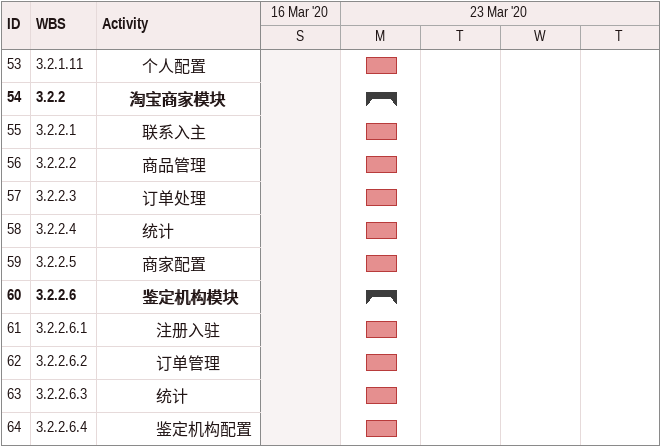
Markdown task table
| ID | WBS | Task | Start | Finish |
|---|---|---|---|---|
| 53 | 3.2.1.11 | 个人配置 | 2020-03-23 | 2020-03-23 |
| 54 | 3.2.2 | **淘宝商家模块** | 2020-03-23 | 2020-03-23 |
| 55 | 3.2.2.1 | 联系入主 | 2020-03-23 | 2020-03-23 |
| 56 | 3.2.2.2 | 商品管理 | 2020-03-23 | 2020-03-23 |
| 57 | 3.2.2.3 | 订单处理 | 2020-03-23 | 2020-03-23 |
| 58 | 3.2.2.4 | 统计 | 2020-03-23 | 2020-03-23 |
| 59 | 3.2.2.5 | 商家配置 | 2020-03-23 | 2020-03-23 |
| 60 | 3.2.2.6 | **鉴定机构模块** | 2020-03-23 | 2020-03-23 |
| 61 | 3.2.2.6.1 | 注册入驻 | 2020-03-23 | 2020-03-23 |
| 62 | 3.2.2.6.2 | 订单管理 | 2020-03-23 | 2020-03-23 |
| 63 | 3.2.2.6.3 | 统计 | 2020-03-23 | 2020-03-23 |
| 64 | 3.2.2.6.4 | 鉴定机构配置 | 2020-03-23 | 2020-03-23 |
